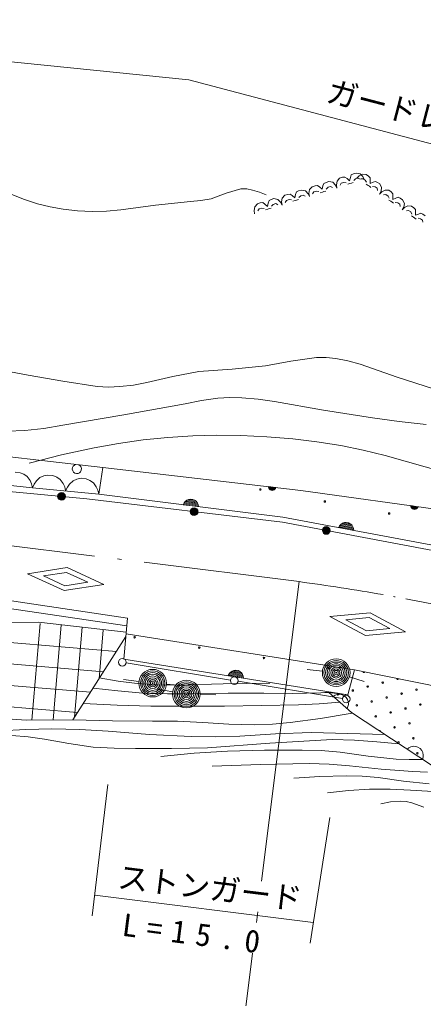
# Model space of a CAD drawing. Units: millimetres, scale not verified. Extents: x 69965 to 709965, y -3686 to 356314.
# Drawn here: x 337327 to 363489, y 241441 to 304886 of the extents above; entities that cross this region are included whole.
import ezdxf
from ezdxf.enums import TextEntityAlignment as Align

# ---------------------------------------------------------------- set-up
doc = ezdxf.new("R2010")
doc.units = ezdxf.units.MM
doc.header["$LTSCALE"] = 1000
doc.linetypes.add('LONG_DASHED_DOTTED', pattern=[15.25, 12, -1.5, 0.25, -1.5])
doc.layers.add('S-BGD', color=7, linetype='Continuous', lineweight=13)
doc.styles.add('ＭＳ ゴシック', font='')
doc.styles.get('ＭＳ ゴシック').set_extended_font_data('MS Gothic')

msp = doc.modelspace()

# ---------------------------------------------------------------- linework, layer by layer
at = {"layer": 'S-BGD'}
for p, q in [((309622, 304886), (348296, 300991)), ((348296, 300991), (410746, 284431)), ((357179, 294331), (357357, 294386)), ((357357, 294386), (357619, 294342)), ((357851, 294175), (357892, 294417)), ((357892, 294417), (358058, 294605)), ((358058, 294605), (358249, 294665)), ((358249, 294665), (358409, 294681)), ((358409, 294681), (358547, 294582)), ((358547, 294582), (358708, 294442)), ((358708, 294442), (358759, 294653)), ((358759, 294653), (358818, 294823)), ((358818, 294823), (358955, 294885)), ((358955, 294885), (359132, 294940)), ((359092, 294567), (358971, 294456)), ((359252, 294617), (359092, 294567)), ((359132, 294940), (359394, 294895)), ((359182, 294611), (359324, 294758)), ((359382, 294545), (359252, 294617)), ((359324, 294758), (359533, 294869)), ((359394, 294895), (359564, 294710)), ((359589, 294573), (359443, 294560)), ((359533, 294869), (359775, 294854)), ((359564, 294710), (359658, 294520)), ((359725, 294478), (359589, 294573)), ((359796, 294345), (359725, 294478)), ((359775, 294854), (359933, 294743)), ((359933, 294743), (360040, 294630)), ((360046, 294466), (360033, 294261)), ((360040, 294630), (360046, 294466)), ((360225, 294346), (360389, 294401)), ((360389, 294401), (360517, 294333)), ((350701, 293624), (351665, 293918)), ((351665, 293918), (352040, 293906)), ((352040, 293906), (352420, 293831)), ((352420, 293831), (352862, 293692)), ((355267, 293715), (355404, 293777)), ((355404, 293777), (355581, 293833)), ((355581, 293833), (355843, 293788)), ((355843, 293788), (356013, 293602)), ((356076, 293622), (356117, 293863)), ((356117, 293863), (356282, 294051)), ((356282, 294051), (356473, 294111)), ((356559, 293773), (356395, 293721)), ((356473, 294111), (356634, 294127)), ((356713, 293747), (356559, 293773)), ((356634, 294127), (356772, 294029)), ((356772, 294029), (356932, 293889)), ((356932, 293889), (356983, 294100)), ((356983, 294100), (357043, 294269)), ((357043, 294269), (357179, 294331)), ((357170, 293768), (357047, 293739)), ((357317, 294014), (357196, 293903)), ((357477, 294063), (357317, 294014)), ((357606, 293992), (357477, 294063)), ((357619, 294342), (357789, 294156)), ((357789, 294156), (357882, 293966)), ((357882, 293966), (357851, 294175)), ((358171, 294275), (358089, 294147)), ((358335, 294326), (358171, 294275)), ((358489, 294301), (358335, 294326)), ((358729, 294264), (358584, 294214)), ((358822, 294293), (358729, 294264)), ((358945, 294322), (358822, 294293)), ((359910, 294139), (359786, 294221)), ((359987, 294085), (359910, 294139)), ((360081, 294008), (359987, 294085)), ((360033, 294261), (360225, 294346)), ((360356, 294041), (360199, 294068)), ((360488, 293948), (360356, 294041)), ((360510, 293806), (360488, 293948)), ((360517, 294333), (360664, 294230)), ((360743, 293764), (360652, 293580)), ((360664, 294230), (360784, 294003)), ((360784, 294003), (360743, 293764)), ((360794, 293728), (361003, 293838)), ((361003, 293838), (361245, 293823)), ((361245, 293823), (361403, 293712)), ((336670, 293618), (337576, 293250)), ((337576, 293250), (338498, 292940)), ((348400, 293102), (349069, 293153)), ((349069, 293153), (349736, 293265)), ((349736, 293265), (350701, 293624)), ((352862, 293692), (353307, 293525)), ((353432, 292992), (353492, 293162)), ((353492, 293162), (353628, 293224)), ((353628, 293224), (353806, 293279)), ((353806, 293279), (354068, 293234)), ((354068, 293234), (354238, 293049)), ((354300, 293068), (354341, 293310)), ((354341, 293310), (354507, 293498)), ((354507, 293498), (354698, 293557)), ((354620, 293168), (354538, 293040)), ((354784, 293219), (354620, 293168)), ((354698, 293557), (354858, 293573)), ((354938, 293194), (354784, 293219)), ((354858, 293573), (354996, 293475)), ((354996, 293475), (355157, 293335)), ((355178, 293157), (355033, 293107)), ((355157, 293335), (355208, 293546)), ((355271, 293186), (355178, 293157)), ((355208, 293546), (355267, 293715)), ((355394, 293214), (355271, 293186)), ((355541, 293460), (355420, 293349)), ((355701, 293510), (355541, 293460)), ((355831, 293438), (355701, 293510)), ((356013, 293602), (356107, 293412)), ((356107, 293412), (356076, 293622)), ((356395, 293721), (356313, 293593)), ((356954, 293710), (356809, 293660)), ((357047, 293739), (356954, 293710)), ((360652, 293580), (360794, 293728)), ((361059, 293542), (360913, 293529)), ((361195, 293447), (361059, 293542)), ((361266, 293314), (361195, 293447)), ((361380, 293109), (361256, 293190)), ((361403, 293712), (361510, 293599)), ((361516, 293435), (361503, 293230)), ((361503, 293230), (361695, 293315)), ((361510, 293599), (361516, 293435)), ((361695, 293315), (361859, 293370)), ((361859, 293370), (361987, 293302)), ((361987, 293302), (362134, 293199)), ((362134, 293199), (362254, 292972)), ((338498, 292940), (339311, 292738)), ((339311, 292738), (340150, 292591)), ((340150, 292591), (341088, 292491)), ((341088, 292491), (342031, 292450)), ((342962, 292469), (343896, 292549)), ((343896, 292549), (346140, 292855)), ((346140, 292855), (348400, 293102)), ((352524, 292514), (352566, 292756)), ((352556, 292305), (352524, 292514)), ((352566, 292756), (352731, 292944)), ((352731, 292944), (352922, 293004)), ((352844, 292614), (352762, 292486)), ((353008, 292665), (352844, 292614)), ((352922, 293004), (353083, 293020)), ((353162, 292640), (353008, 292665)), ((353083, 293020), (353221, 292921)), ((353221, 292921), (353381, 292781)), ((353403, 292603), (353258, 292553)), ((353381, 292781), (353432, 292992)), ((353496, 292632), (353403, 292603)), ((353619, 292661), (353496, 292632)), ((353766, 292906), (353645, 292795)), ((353926, 292956), (353766, 292906)), ((354055, 292885), (353926, 292956)), ((354238, 293049), (354331, 292859)), ((354331, 292859), (354300, 293068)), ((361457, 293054), (361380, 293109)), ((361551, 292977), (361457, 293054)), ((361826, 293010), (361669, 293037)), ((361958, 292917), (361826, 293010)), ((361980, 292776), (361958, 292917)), ((362213, 292733), (362122, 292549)), ((362122, 292549), (362264, 292697)), ((362254, 292972), (362213, 292733)), ((362264, 292697), (362474, 292807)), ((362529, 292511), (362383, 292498)), ((362474, 292807), (362715, 292792)), ((362665, 292416), (362529, 292511)), ((362715, 292792), (362873, 292681)), ((362873, 292681), (362980, 292568)), ((362980, 292568), (362986, 292404)), ((342031, 292450), (342962, 292469)), ((362736, 292283), (362665, 292416)), ((362850, 292078), (362726, 292159)), ((362927, 292023), (362850, 292078)), ((363021, 291946), (362927, 292023)), ((362986, 292404), (362973, 292199)), ((362973, 292199), (363165, 292284)), ((363296, 291979), (363140, 292006)), ((363165, 292284), (363329, 292339)), ((363428, 291886), (363296, 291979)), ((363329, 292339), (363457, 292271)), ((363450, 291745), (363428, 291886)), ((363457, 292271), (363604, 292168)), ((354905, 282743), (356556, 282979)), ((356556, 282979), (357180, 282979)), ((357180, 282979), (357814, 282918)), ((334281, 282521), (337889, 281846)), ((351101, 282234), (353257, 282446)), ((353257, 282446), (354905, 282743)), ((357814, 282918), (358603, 282771)), ((358603, 282771), (359394, 282561)), ((359394, 282561), (361799, 281719)), ((337889, 281846), (340119, 281448)), ((345574, 281358), (347258, 281752)), ((347258, 281752), (348942, 282084)), ((348942, 282084), (351101, 282234)), ((361799, 281719), (364213, 280937)), ((340119, 281448), (342360, 281109)), ((342360, 281109), (343094, 281071)), ((343094, 281071), (343827, 281093)), ((343827, 281093), (344697, 281195)), ((344697, 281195), (345574, 281358)), ((344089, 279257), (348048, 279986)), ((348048, 279986), (349111, 280197)), ((349111, 280197), (350177, 280347)), ((350177, 280347), (350949, 280393)), ((350949, 280393), (351723, 280379)), ((351723, 280379), (352776, 280282)), ((352776, 280282), (353840, 280124)), ((353840, 280124), (357022, 279568)), ((340129, 278590), (344089, 279257)), ((357022, 279568), (360192, 279075)), ((338895, 278390), (340129, 278590)), ((360192, 279075), (361920, 278830)), ((361920, 278830), (363669, 278644)), ((322169, 278177), (342722, 275853)), ((336528, 278198), (337665, 278251)), ((337665, 278251), (338895, 278390)), ((346936, 277802), (348552, 277906)), ((348552, 277906), (350102, 277948)), ((350102, 277948), (351661, 277930)), ((351661, 277930), (353349, 277850)), ((342156, 277136), (343740, 277418)), ((343740, 277418), (345335, 277640)), ((345335, 277640), (346936, 277802)), ((353349, 277850), (355033, 277711)), ((355033, 277711), (356591, 277527)), ((356591, 277527), (358139, 277284)), ((358139, 277284), (359585, 276986)), ((337940, 276143), (340041, 276668)), ((340041, 276668), (342156, 277136)), ((359585, 276986), (361019, 276630)), ((361019, 276630), (365814, 275254)), ((338162, 274544), (321365, 276246)), ((337364, 275516), (337038, 275549)), ((337603, 275412), (337364, 275516)), ((337821, 275263), (337603, 275412)), ((339157, 275360), (338896, 275303)), ((339490, 275328), (339157, 275360)), ((342722, 275853), (342460, 274130)), ((342460, 274130), (342722, 275853)), ((342722, 275853), (355543, 274371)), ((329651, 274959), (341683, 273827)), ((338002, 275011), (337821, 275263)), ((338107, 274794), (338002, 275011)), ((338162, 274544), (338107, 274794)), ((338271, 274783), (338162, 274544)), ((338415, 274981), (338271, 274783)), ((338648, 275197), (338415, 274981)), ((338896, 275303), (338648, 275197)), ((339735, 275223), (339490, 275328)), ((339959, 275071), (339735, 275223)), ((340145, 274814), (339959, 275071)), ((340254, 274592), (340145, 274814)), ((340565, 274774), (340421, 274576)), ((340797, 274990), (340565, 274774)), ((341046, 275096), (340797, 274990)), ((341306, 275152), (341046, 275096)), ((341639, 275120), (341306, 275152)), ((341884, 275015), (341639, 275120)), ((342108, 274864), (341884, 275015)), ((342295, 274607), (342108, 274864)), ((342460, 274130), (338162, 274544)), ((340311, 274337), (340254, 274592)), ((340421, 274576), (340311, 274337)), ((342404, 274385), (342295, 274607)), ((342460, 274130), (342404, 274385)), ((354384, 272633), (342460, 274130)), ((353447, 274556), (353435, 274615)), ((353435, 274615), (353932, 274557)), ((353916, 274528), (353444, 274582)), ((353471, 274504), (353447, 274556)), ((353453, 274550), (353900, 274498)), ((353877, 274469), (353469, 274517)), ((353513, 274444), (353471, 274504)), ((353488, 274483), (353849, 274441)), ((353564, 274407), (353513, 274444)), ((353816, 274414), (353515, 274448)), ((353621, 274382), (353564, 274407)), ((353570, 274411), (353755, 274389)), ((353698, 274373), (353621, 274382)), ((353758, 274385), (353698, 274373)), ((353816, 274408), (353758, 274385)), ((353871, 274458), (353816, 274408)), ((353905, 274503), (353871, 274458)), ((353932, 274557), (353905, 274503)), ((355543, 274371), (366075, 272906)), ((341683, 273827), (354359, 272303)), ((347926, 273444), (347980, 273553)), ((347959, 273503), (348901, 273384)), ((347980, 273553), (348049, 273642)), ((348884, 273449), (347991, 273562)), ((348036, 273619), (348852, 273516)), ((348049, 273642), (348160, 273739)), ((348815, 273584), (348094, 273675)), ((348160, 273739), (348276, 273785)), ((348161, 273729), (348761, 273654)), ((348276, 273785), (348397, 273808)), ((348652, 273730), (348283, 273777)), ((348397, 273808), (348551, 273789)), ((348551, 273789), (348663, 273737)), ((348663, 273737), (348765, 273663)), ((348765, 273663), (348848, 273542)), ((348848, 273542), (348895, 273438)), ((348918, 273319), (347926, 273444)), ((348895, 273438), (348918, 273319)), ((362674, 273321), (362663, 273380)), ((362663, 273380), (363158, 273311)), ((363142, 273282), (362671, 273348)), ((362697, 273268), (362674, 273321)), ((362679, 273315), (363125, 273253)), ((363102, 273225), (362695, 273281)), ((362737, 273207), (362697, 273268)), ((362713, 273247), (363073, 273197)), ((362788, 273170), (362737, 273207)), ((363039, 273170), (362739, 273212)), ((362843, 273143), (362788, 273170)), ((362793, 273173), (362978, 273147)), ((362920, 273133), (362843, 273143)), ((362981, 273143), (362920, 273133)), ((363040, 273165), (362981, 273143)), ((363095, 273213), (363040, 273165)), ((363131, 273257), (363095, 273213)), ((363158, 273311), (363131, 273257)), ((354359, 272303), (370844, 269217)), ((370812, 269565), (354384, 272633)), ((358134, 272149), (358250, 272239)), ((358250, 272239), (358369, 272278)), ((358251, 272229), (358846, 272118)), ((358369, 272278), (358492, 272293)), ((358742, 272201), (358375, 272269)), ((358492, 272293), (358644, 272265)), ((358644, 272265), (358753, 272206)), ((358753, 272206), (358850, 272127)), ((357999, 271958), (358060, 272064)), ((358982, 271774), (357999, 271958)), ((358035, 272015), (358969, 271840)), ((358060, 272064), (358134, 272149)), ((358956, 271906), (358071, 272072)), ((358120, 272126), (358928, 271975)), ((358896, 272045), (358180, 272178)), ((358850, 272127), (358926, 272001)), ((358926, 272001), (358967, 271894)), ((358967, 271894), (358982, 271774)), ((315736, 270376), (344320, 266079)), ((344276, 265581), (315684, 269849)), ((337836, 268972), (340416, 269365)), ((340373, 269055), (338870, 268826)), ((340373, 269055), (341753, 268419)), ((340416, 269365), (342787, 268273)), ((340207, 267879), (337836, 268972)), ((338870, 268826), (340251, 268190)), ((341753, 268419), (340251, 268190)), ((353005, 249036), (355430, 268456)), ((342787, 268273), (340207, 267879)), ((344320, 266079), (344087, 263441)), ((357436, 266193), (360035, 266434)), ((359738, 264963), (357436, 266193)), ((359973, 266127), (358459, 265987)), ((358459, 265987), (359800, 265270)), ((359973, 266127), (361313, 265410)), ((360035, 266434), (362337, 265204)), ((343606, 263933), (326286, 265405)), ((336454, 265801), (338545, 265819)), ((338664, 265748), (338131, 259473)), ((338545, 265819), (344240, 265170)), ((340026, 265632), (339504, 259489)), ((341387, 265495), (340892, 259672)), ((342746, 265340), (342475, 262157)), ((362337, 265204), (359738, 264963)), ((361313, 265410), (359800, 265270)), ((340785, 259504), (344215, 264889)), ((344230, 265063), (359023, 262747)), ((342763, 262610), (326168, 264020)), ((358594, 261126), (344087, 263441)), ((344230, 263190), (350989, 262077)), ((351090, 262650), (351208, 262692)), ((351208, 262692), (351330, 262711)), ((351582, 262625), (351214, 262684)), ((351330, 262711), (351483, 262686)), ((351483, 262686), (351593, 262631)), ((356943, 262658), (355949, 262770)), ((359023, 262747), (358594, 261126)), ((358594, 261126), (359023, 262747)), ((359023, 262747), (368404, 260840)), ((341921, 261287), (326050, 262635)), ((342480, 262220), (343706, 262009)), ((345055, 261985), (344062, 262107)), ((350847, 262363), (350904, 262470)), ((351834, 262205), (350847, 262363)), ((350881, 262420), (351819, 262271)), ((350904, 262470), (350977, 262557)), ((351805, 262336), (350916, 262478)), ((350963, 262534), (351775, 262404)), ((350977, 262557), (351090, 262650)), ((351740, 262473), (351022, 262588)), ((351091, 262640), (351689, 262545)), ((351593, 262631), (351693, 262554)), ((351693, 262554), (351772, 262430)), ((351772, 262430), (351815, 262324)), ((351815, 262324), (351834, 262205)), ((358696, 262288), (359651, 261991)), ((342094, 261560), (343700, 261368)), ((343706, 262009), (344945, 261858)), ((344945, 261858), (346210, 261768)), ((346210, 261768), (347479, 261739)), ((347246, 261317), (346260, 261485)), ((346845, 261807), (347843, 261731)), ((347479, 261739), (350506, 261824)), ((350506, 261824), (353533, 261880)), ((351482, 261996), (358241, 260883)), ((341078, 259964), (325933, 261251)), ((343700, 261368), (345311, 261236)), ((345311, 261236), (346918, 261176)), ((346918, 261176), (348537, 261176)), ((348537, 261176), (350836, 261234)), ((349032, 261139), (350032, 261109)), ((350836, 261234), (353141, 261231)), ((353141, 261231), (354986, 261211)), ((354986, 261211), (356835, 261252)), ((356835, 261252), (357094, 261260)), ((357094, 261260), (357354, 261269)), ((358832, 259982), (357354, 261269)), ((357354, 261269), (358594, 261126)), ((357641, 261020), (357768, 261092)), ((357768, 261092), (357899, 261133)), ((357899, 261133), (358071, 261158)), ((358071, 261158), (358218, 261125)), ((358218, 261125), (358352, 261064)), ((358352, 261064), (358492, 260942)), ((358492, 260942), (358571, 260818)), ((358571, 260818), (358623, 260677)), ((341457, 260558), (343643, 260442)), ((343643, 260442), (345830, 260387)), ((345830, 260387), (350613, 260394)), ((350613, 260394), (355406, 260462)), ((355406, 260462), (356732, 260545)), ((356732, 260545), (358067, 260648)), ((358602, 260365), (358546, 260231)), ((358625, 260501), (358602, 260365)), ((358623, 260677), (358625, 260501)), ((334812, 259685), (337744, 259468)), ((337744, 259468), (340785, 259504)), ((340785, 259504), (343354, 259429)), ((354861, 259315), (356812, 259585)), ((356812, 259585), (358747, 259914)), ((358747, 259914), (358816, 259926)), ((358816, 259926), (358895, 259940)), ((367032, 254547), (358832, 259982)), ((336041, 258789), (337729, 258878)), ((337729, 258878), (339415, 258906)), ((339415, 258906), (341239, 258865)), ((341239, 258865), (343062, 258764)), ((343354, 259429), (345931, 259413)), ((345931, 259413), (347559, 259405)), ((347559, 259405), (349196, 259336)), ((349196, 259336), (350883, 259221)), ((350883, 259221), (352570, 259166)), ((352570, 259166), (353717, 259211)), ((353717, 259211), (354861, 259315)), ((336830, 258480), (337884, 258388)), ((337884, 258388), (338943, 258236)), ((338943, 258236), (340518, 257955)), ((343062, 258764), (345751, 258558)), ((345751, 258558), (348443, 258413)), ((348443, 258413), (350023, 258398)), ((350023, 258398), (351602, 258442)), ((351602, 258442), (353906, 258592)), ((353906, 258592), (356210, 258680)), ((356210, 258680), (358598, 258620)), ((358598, 258620), (360985, 258555)), ((340518, 257955), (342098, 257735)), ((342098, 257735), (343463, 257663)), ((343463, 257663), (344833, 257650)), ((344833, 257650), (347173, 257640)), ((347173, 257640), (349509, 257690)), ((349509, 257690), (353531, 257982)), ((353531, 257982), (357571, 258215)), ((357571, 258215), (359017, 258173)), ((359017, 258173), (360473, 258071)), ((360473, 258071), (361191, 258006)), ((361191, 258006), (361919, 257936)), ((362432, 257596), (362548, 257684)), ((362548, 257684), (362673, 257742)), ((362673, 257742), (362841, 257789)), ((362841, 257789), (362991, 257776)), ((362991, 257776), (363131, 257733)), ((363131, 257733), (363286, 257631)), ((363286, 257631), (363381, 257518)), ((346482, 257121), (348633, 257327)), ((348633, 257327), (350786, 257472)), ((350786, 257472), (353199, 257536)), ((353199, 257536), (355628, 257541)), ((355628, 257541), (356866, 257501)), ((356866, 257501), (358100, 257401)), ((358100, 257401), (359911, 257146)), ((359911, 257146), (361725, 256951)), ((363381, 257518), (363451, 257385)), ((363471, 257073), (363432, 256933)), ((363451, 257385), (363476, 257210)), ((363476, 257210), (363471, 257073)), ((349796, 256487), (352939, 256605)), ((352939, 256605), (356087, 256664)), ((356087, 256664), (357393, 256619)), ((357393, 256619), (358696, 256514)), ((358696, 256514), (360743, 256302)), ((361725, 256951), (362573, 256928)), ((362573, 256928), (363433, 256932)), ((355084, 255711), (356778, 255822)), ((356778, 255822), (358479, 255872)), ((358479, 255872), (359516, 255847)), ((359516, 255847), (360560, 255761)), ((360560, 255761), (362203, 255530)), ((360743, 256302), (362802, 256150)), ((362802, 256150), (363758, 256109)), ((343044, 255303), (342037, 246788)), ((362203, 255530), (363860, 255358)), ((357269, 254759), (358628, 254912)), ((358628, 254912), (359999, 255006)), ((359999, 255006), (361327, 254998)), ((361327, 254998), (362656, 254930)), ((362656, 254930), (364111, 254852)), ((360724, 254054), (361358, 254174)), ((361358, 254174), (361984, 254232)), ((361984, 254232), (362364, 254209)), ((362364, 254209), (362748, 254124)), ((362748, 254124), (363521, 253838)), ((357417, 253173), (356148, 245024)), ((342196, 248134), (356356, 246363)), ((352671, 246366), (352757, 247052)), ((349668, 222317), (352423, 244381))]:
    msp.add_line(p, q, dxfattribs=at)
at = {"layer": 'S-BGD', "linetype": 'LONG_DASHED_DOTTED'}
msp.add_line((300011, 275383), (355430, 268456), dxfattribs=at)
at = {"layer": 'S-BGD'}
for centre, radius in [((340043, 273981), 249), ((340043, 273981), 220), ((340043, 273981), 191), ((340043, 273981), 161), ((340043, 273981), 132), ((352931, 274430), 49.8), ((340043, 273981), 97.5), ((340043, 273981), 67.5), ((340043, 273981), 38.7), ((340043, 273981), 7.5), ((357102, 273651), 49.8), ((348636, 272991), 249), ((348636, 272991), 220), ((348636, 272991), 191), ((348636, 272991), 161), ((348636, 272991), 132), ((348636, 272991), 97.5), ((348636, 272991), 67.5), ((348636, 272991), 38.7), ((348636, 272991), 7.5), ((361272, 272873), 49.8), ((357195, 271772), 249), ((357195, 271772), 220), ((357195, 271772), 191), ((357195, 271772), 161), ((357195, 271772), 132), ((357195, 271772), 97.5), ((357195, 271772), 67.5), ((357195, 271772), 38.7), ((357195, 271772), 7.5), ((344780, 264850), 49.8), ((348970, 264181), 49.8), ((343983, 263231), 249), ((353159, 263512), 49.8), ((357837, 262556), 896), ((357837, 262556), 792), ((345948, 261875), 896), ((345948, 261875), 792), ((357837, 262556), 688), ((357837, 262556), 580), ((357349, 262844), 49.8), ((357837, 262556), 477), ((357837, 262556), 351), ((357837, 262556), 243), ((357837, 262556), 140), ((345948, 261875), 688), ((345948, 261875), 580), ((345948, 261875), 477), ((345948, 261875), 351), ((345948, 261875), 243), ((348133, 261166), 896), ((351236, 262037), 249), ((357837, 262556), 27), ((345948, 261875), 140), ((345948, 261875), 27), ((348133, 261166), 792), ((348133, 261166), 688), ((348133, 261166), 580), ((348133, 261166), 477), ((348133, 261166), 351), ((348133, 261166), 243), ((358918, 261399), 49.8), ((359884, 261655), 49.8), ((360851, 261911), 49.8), ((363040, 261456), 49.8), ((348133, 261166), 140), ((348133, 261166), 27), ((357951, 261143), 49.8), ((358488, 260842), 249), ((361107, 260944), 49.8), ((362074, 261200), 49.8), ((359173, 260432), 49.8), ((360140, 260688), 49.8), ((362329, 260233), 49.8), ((363296, 260489), 49.8), ((360396, 259721), 49.8), ((361363, 259977), 49.8), ((361619, 259011), 49.8), ((362585, 259266), 49.8), ((362841, 258300), 49.8), ((361875, 258044), 49.8), ((363097, 257333), 49.8)]:
    msp.add_circle(centre, radius, dxfattribs=at)
for centre, radius, start, end in [((341041, 275760), 298, 103.20224, 63.89738), ((337122, 132372), 137310, 80.03913, 82.33755), ((337122, 132372), 137310, 79.70394, 79.75183), ((337122, 132372), 137310, 77.11822, 79.41664), ((359628, 262621), 49.8, 165.88361, 351.13644), ((361818, 262167), 49.8, 154.5744, 2.44563), ((360652, 258755), 49.8, 347.11871, 125.80917)]:
    msp.add_arc(centre, radius, start, end, dxfattribs=at)

# ---------------------------------------------------------------- texts
at = {"layer": 'S-BGD', "style": 'ＭＳ ゴシック'}
for s, rotation, p in [('ガードレール', 345.4, (356999, 299173)), ('ストンガード', 353, (343565, 248180))]:
    msp.add_text(s, height=1466, rotation=rotation, dxfattribs=at).set_placement(p, align=Align.BOTTOM_LEFT)
at = {"layer": 'S-BGD', "insert": (343901, 245488), "char_height": 1466, "attachment_point": 7, "rotation": 352.7, "style": 'ＭＳ ゴシック'}
msp.add_mtext('\\T1.6;L=15.0', dxfattribs=at)

doc.saveas('drawing.dxf')
